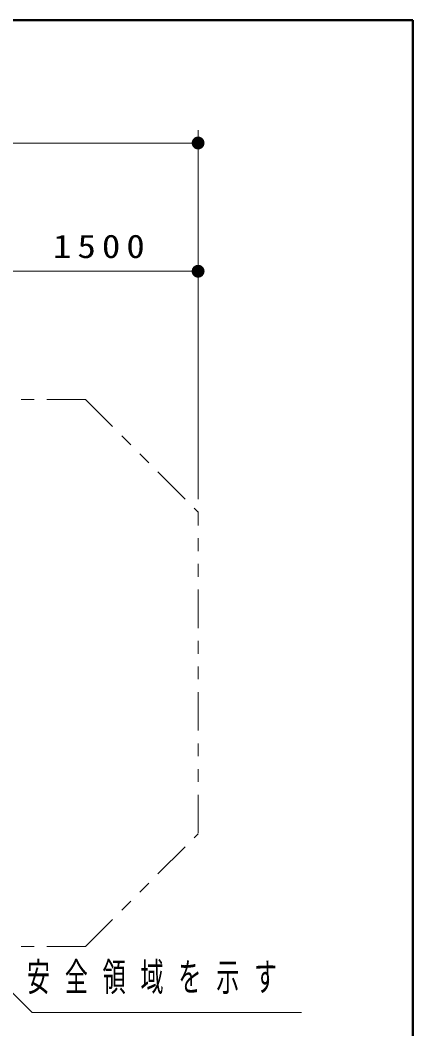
# Model space of a CAD drawing. Units: millimetres on the paper, with parts at other scales. Extents: x -365 to 0, y -26 to 257.
# Drawn here: x -30.6 to 0, y 178.3 to 257 of the extents above; entities that cross this region are included whole.
import ezdxf

# ---------------------------------------------------------------- set-up
doc = ezdxf.new("R2010")
doc.units = ezdxf.units.MM
doc.linetypes.add('USER3', pattern=[8, 3, -1, 1, -1, 1, -1])
doc.layers.add('1_100', color=7, linetype='Continuous', lineweight=13)
doc.layers.add('NAKAMURA図枠', color=7, linetype='Continuous', lineweight=13)
doc.styles.add('ＭＳ ゴシック', font='')
doc.styles.get('ＭＳ ゴシック').set_extended_font_data('MS Gothic')

# ---------------------------------------------------------------- blocks, each defined once
blk = doc.blocks.new('filled_dot')
at = {"color": 0, "linetype": 'Continuous', "lineweight": -2, "const_width": 1.25}
blk.add_lwpolyline([(-0.625, 0, 1), (0.625, 0, 1)], format="xyb", close=True, dxfattribs=at)

msp = doc.modelspace()

# ---------------------------------------------------------------- linework, layer by layer
at = {"layer": '1_100'}
for p, q in [((-16.74, 219.68), (-16.74, 248.421)), ((-64.41, 247.421), (-16.74, 247.421)), ((-16.74, 219.634), (-16.74, 238.421)), ((-31.74, 237.421), (-16.74, 237.421))]:
    msp.add_line(p, q, dxfattribs=at)
at = {"layer": '1_100', "linetype": 'USER3'}
for p, q in [((-25.527, 227.421), (-55.624, 227.421)), ((-25.527, 227.421), (-16.74, 218.634)), ((-16.74, 193.595), (-16.74, 218.68)), ((-25.527, 184.756), (-16.74, 193.543)), ((-25.527, 184.756), (-55.624, 184.756))]:
    msp.add_line(p, q, dxfattribs=at)
at = {"layer": '1_100'}
msp.add_lwpolyline([(-34.671, 184.613), (-29.67, 179.612), (-8.67, 179.612)], dxfattribs=at)
at = {"layer": 'NAKAMURA図枠', "lineweight": 50}
for p, q in [((0, 257), (-365, 257)), ((0, 0), (0, 257))]:
    msp.add_line(p, q, dxfattribs=at)

# ---------------------------------------------------------------- block references
at = {"layer": '1_100', "xscale": 0.4, "yscale": 0.4, "rotation": 180}
for p in [(-16.74, 247.421), (-16.74, 237.421)]:
    msp.add_blockref('filled_dot', p, dxfattribs=at)

# ---------------------------------------------------------------- texts
at = {"layer": '1_100', "style": 'ＭＳ ゴシック'}
for s, insert, char_height, attachment_point in [('\\T1.33;\\W1.15;1500', (-24.24, 238.421), 1.833, 8), ('\\T1.64;\\W0.6;安全領域を示す', (-30.087, 182.262), 2.199, 4)]:
    msp.add_mtext(s, dxfattribs=dict(at, insert=insert, char_height=char_height, attachment_point=attachment_point))

doc.saveas('drawing.dxf')
